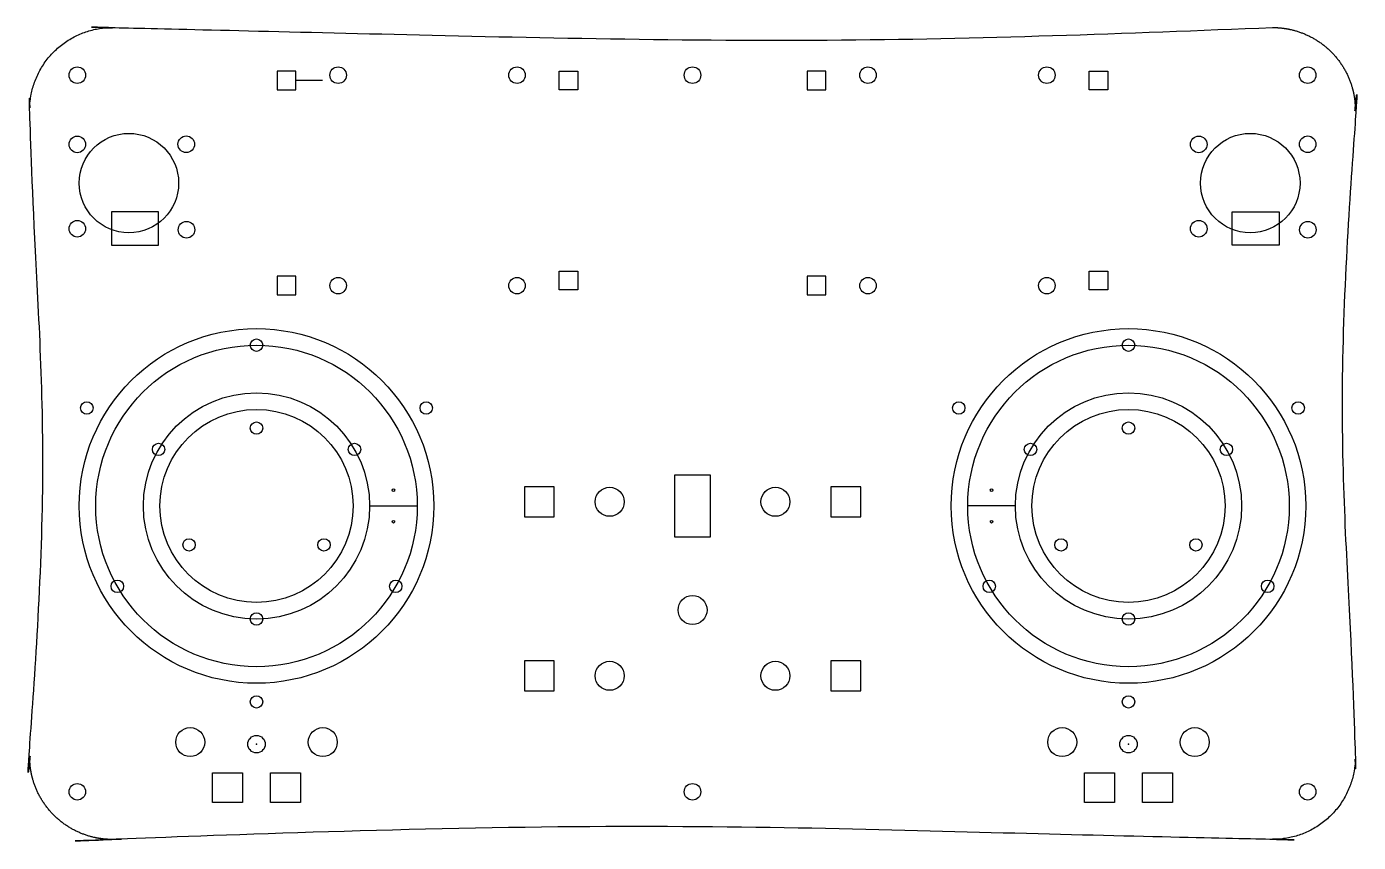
# Model space of a CAD drawing. Header units: millimetres. Extents: x -161 to 161, y -39 to 158.
import ezdxf

# ---------------------------------------------------------------- set-up
doc = ezdxf.new("R2010")
doc.units = ezdxf.units.MM
doc.header["$MEASUREMENT"] = 0
for name, color, linetype, true_color in [('Plates$MO v2.6', 6, 'Continuous', 0xfb02ff), ('Plates$MO v2.6$Joysticks', 6, 'Continuous', 0xfb02ff), ('Plates$MO v2.6$Light rect', 6, 'Continuous', 0xfb02ff), ('Plates$MO v2.6$PCB button knob', 6, 'Continuous', 0xfb02ff), ('Plates$MO v2.6$Plate', 178, 'Continuous', 0x000000), ('Plates$MO v2.6$Strips', 6, 'Continuous', 0xfb02ff), ('Plates$MO v2.6$Tickler Pads$v2', 178, 'Continuous', 0x000000)]:
    doc.layers.add(name, color=color, linetype=linetype, true_color=true_color)

msp = doc.modelspace()

# ---------------------------------------------------------------- linework, layer by layer
at = {"layer": 'Plates$MO v2.6'}
for p in [(-105.24, -14.99), (105.24, -14.99)]:
    msp.add_point(p, dxfattribs=at)
at = {"layer": 'Plates$MO v2.6$Joysticks'}
for points in [[(-140.21, 105.43), (-128.86, 105.43), (-128.86, 113.53), (-140.21, 113.53)], [(141.61, 105.43), (130.26, 105.43), (130.26, 113.53), (141.61, 113.53)]]:
    msp.add_lwpolyline(points, close=True, dxfattribs=at)
for centre, radius in [((-136.04, 120.45), 12), ((-122.19, 129.82), 2), ((134.64, 120.45), 12), ((148.49, 129.82), 2), ((-148.49, 129.78), 2), ((122.19, 129.78), 2), ((-148.49, 109.43), 2), ((-122.14, 109.18), 2), ((122.19, 109.43), 2), ((148.54, 109.18), 2)]:
    msp.add_circle(centre, radius, dxfattribs=at)
at = {"layer": 'Plates$MO v2.6$Light rect'}
for centre in [(-85.54, 146.49), (-42.36, 146.49), (42.36, 146.49), (85.54, 146.49), (-85.54, 95.69), (-42.36, 95.69), (42.36, 95.69), (85.54, 95.69)]:
    msp.add_circle(centre, 2, dxfattribs=at)
at = {"layer": 'Plates$MO v2.6$PCB button knob'}
for points in [[(-4.31, 35.06), (4.32, 35.06), (4.32, 49.97), (-4.31, 49.97)], [(-40.59, 39.91), (-33.39, 39.91), (-33.39, 47.11), (-40.59, 47.11)], [(33.41, 39.91), (40.61, 39.91), (40.61, 47.11), (33.41, 47.11)], [(-40.59, -2.09), (-33.39, -2.09), (-33.39, 5.11), (-40.59, 5.11)], [(33.41, -2.09), (40.61, -2.09), (40.61, 5.11), (33.41, 5.11)]]:
    msp.add_lwpolyline(points, close=True, dxfattribs=at)
for centre in [(-19.99, 43.51), (20.01, 43.51), (0.01, 17.39), (-19.99, 1.51), (20.01, 1.51)]:
    msp.add_circle(centre, 3.5, dxfattribs=at)
at = {"layer": 'Plates$MO v2.6$Plate'}
for centre in [(-148.49, 146.49), (0, 146.49), (148.49, 146.49), (-148.49, -26.49), (0, -26.49), (148.49, -26.49)]:
    msp.add_circle(centre, 2, dxfattribs=at)
msp.add_rational_spline([(140, 158), (93.33, 158), (0, 151), (-93.33, 158), (-140, 158), (-151.72, 158), (-160, 149.72), (-160, 138), (-160, 112), (-153, 60), (-160, 8), (-160, -18), (-160, -29.72), (-151.72, -38), (-140, -38), (-93.33, -38), (0, -31), (93.33, -38), (140, -38), (151.72, -38), (160, -29.72), (160, -18), (160, 8), (153, 60), (160, 112), (160, 138), (160, 149.72), (151.72, 158), (140, 158)], [1, 1, 1, 1, 1, 0.804737854124, 0.804737854124, 1, 1, 1, 1, 1, 0.804737854124, 0.804737854124, 1, 1, 1, 1, 1, 0.804737854124, 0.804737854124, 1, 1, 1, 1, 1, 0.804737854124, 0.804737854124, 1], degree=3, knots=[4110.93611, 4110.93611, 4110.93611, 4110.93611, 4111.93611, 4112.93611, 4112.93611, 4112.93611, 4144.352036, 4144.352036, 4144.352036, 4145.352036, 4146.352036, 4146.352036, 4146.352036, 4177.767963, 4177.767963, 4177.767963, 4178.767963, 4179.767963, 4179.767963, 4179.767963, 4211.18389, 4211.18389, 4211.18389, 4212.18389, 4213.18389, 4213.18389, 4213.18389, 4244.599816, 4244.599816, 4244.599816, 4244.599816], dxfattribs=at)
at = {"layer": 'Plates$MO v2.6$Strips'}
msp.add_line((-89.35, 145.22), (-95.73, 145.22), dxfattribs=at)
for points in [[(-100.23, 142.97), (-95.73, 142.97), (-95.73, 147.47), (-100.23, 147.47)], [(-27.67, 142.97), (-32.17, 142.97), (-32.17, 147.47), (-27.67, 147.47)], [(27.67, 142.97), (32.17, 142.97), (32.17, 147.47), (27.67, 147.47)], [(100.23, 142.97), (95.73, 142.97), (95.73, 147.47), (100.23, 147.47)], [(-100.23, 93.44), (-95.73, 93.44), (-95.73, 97.94), (-100.23, 97.94)], [(-27.67, 94.71), (-32.17, 94.71), (-32.17, 99.21), (-27.67, 99.21)], [(27.67, 93.44), (32.17, 93.44), (32.17, 97.94), (27.67, 97.94)], [(100.23, 94.71), (95.73, 94.71), (95.73, 99.21), (100.23, 99.21)], [(-108.64, -29.09), (-115.84, -29.09), (-115.84, -21.89), (-108.64, -21.89)], [(-94.64, -29.09), (-101.84, -29.09), (-101.84, -21.89), (-94.64, -21.89)], [(101.84, -29.09), (94.64, -29.09), (94.64, -21.89), (101.84, -21.89)], [(115.84, -29.09), (108.64, -29.09), (108.64, -21.89), (115.84, -21.89)]]:
    msp.add_lwpolyline(points, close=True, dxfattribs=at)
for centre, radius in [((-121.24, -14.49), 3.5), ((-89.24, -14.49), 3.5), ((89.24, -14.49), 3.5), ((121.24, -14.49), 3.5), ((-105.24, -14.99), 2.1), ((105.24, -14.99), 2.1)]:
    msp.add_circle(centre, radius, dxfattribs=at)
at = {"layer": 'Plates$MO v2.6$Tickler Pads$v2'}
for p, q in [((-77.94, 42.51), (-66.45, 42.51)), ((77.94, 42.51), (66.45, 42.51))]:
    msp.add_line(p, q, dxfattribs=at)
for centre, radius in [((-105.24, 42.51), 42.8), ((105.24, 42.51), 42.8), ((-105.24, 42.51), 38.8), ((-105.24, 81.31), 1.5), ((105.24, 42.51), 38.8), ((105.24, 81.31), 1.5), ((-146.2, 66.16), 1.5), ((-105.24, 42.51), 27.3), ((-64.27, 66.16), 1.5), ((64.27, 66.16), 1.5), ((105.24, 42.51), 27.3), ((146.2, 66.16), 1.5), ((-105.24, 42.51), 23.3), ((105.24, 42.51), 23.3), ((-105.24, 61.31), 1.5), ((105.24, 61.31), 1.5), ((-128.88, 56.16), 1.5), ((-81.59, 56.16), 1.5), ((81.59, 56.16), 1.5), ((128.88, 56.16), 1.5), ((-72.19, 46.33), 0.3), ((72.19, 46.33), 0.3), ((-72.19, 38.69), 0.3), ((72.19, 38.69), 0.3), ((-121.52, 33.11), 1.5), ((-88.95, 33.11), 1.5), ((88.95, 33.11), 1.5), ((121.52, 33.11), 1.5), ((-138.84, 23.11), 1.5), ((-71.63, 23.11), 1.5), ((71.63, 23.11), 1.5), ((138.84, 23.11), 1.5), ((-105.24, 15.21), 1.5), ((105.24, 15.21), 1.5), ((-105.24, -4.79), 1.5), ((105.24, -4.79), 1.5)]:
    msp.add_circle(centre, radius, dxfattribs=at)

doc.saveas('drawing.dxf')
